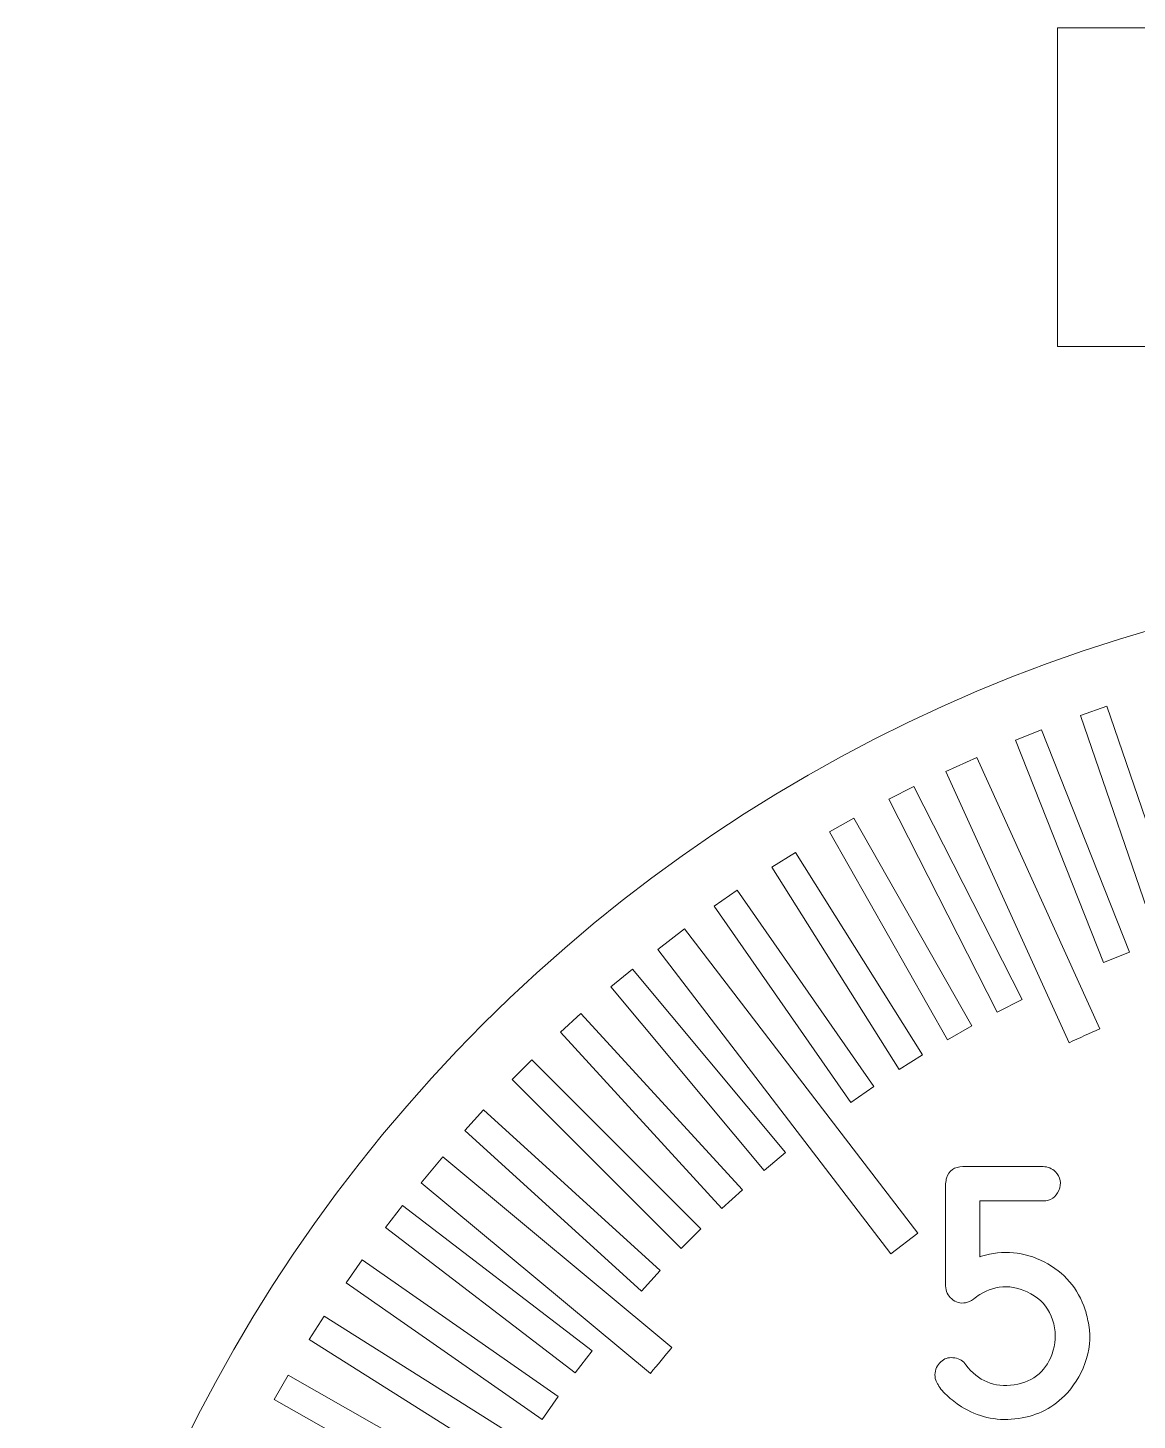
# Model space of a CAD drawing. Header units: millimetres. Extents: x -168 to 319, y -216 to 82.
# Drawn here: x 241.42 to 269.27, y -121.22 to -86.27 of the extents above; entities that cross this region are included whole.
import ezdxf

# ---------------------------------------------------------------- set-up
doc = ezdxf.new("R2010")
doc.units = ezdxf.units.MM
doc.header["$MEASUREMENT"] = 0
doc.layers.add('Cuts', color=7, linetype='Continuous')
doc.layers.add('Engrave', color=7, linetype='Continuous', plot=False)

msp = doc.modelspace()

# ---------------------------------------------------------------- linework, layer by layer
at = {"layer": 'Cuts', "color": 250, "lineweight": 9}
for points in [[(267.2692, -86.2726), (267.2692, -86.2726), (292.2691, -86.2726), (292.2691, -86.2726), (292.2691, -86.2726), (292.2691, -86.2726), (292.2691, -94.2726), (292.2691, -94.2726), (292.2691, -94.2726), (292.2691, -94.2726), (267.2692, -94.2726), (267.2692, -94.2726), (267.2692, -94.2726), (267.2692, -94.2726), (267.2692, -86.2726), (267.2692, -86.2726)], [(280.4209, -99.8603), (258.885, -99.8603), (241.421, -117.3255), (241.421, -138.8611), (241.421, -138.8611), (241.4207, -160.3938), (258.8848, -177.8604), (280.4207, -177.8604), (280.4207, -177.8604), (301.9566, -177.8591), (319.4209, -160.3964), (319.4209, -138.8611), (319.4209, -138.8611), (319.4209, -117.3226), (301.9564, -99.862), (280.4209, -99.8603)]]:
    msp.add_open_spline(points, degree=3, knots=[0, 0, 0, 0, 0.2, 0.2, 0.2, 0.2, 0.4, 0.4, 0.4, 0.4, 0.6, 0.6, 0.6, 0.6, 1, 1, 1, 1], dxfattribs=at)
at = {"layer": 'Engrave', "color": 240, "lineweight": 9}
for points, knots in [([(268.5058, -103.3026), (268.5058, -103.3026), (270.4542, -108.9774), (270.4542, -108.9774), (270.4542, -108.9774), (270.4542, -108.9774), (269.7922, -109.2047), (269.7922, -109.2047), (269.7922, -109.2047), (269.7922, -109.2047), (267.8439, -103.5299), (267.8439, -103.5299), (267.8439, -103.5299), (267.8439, -103.5299), (268.5058, -103.3026), (268.5058, -103.3026)], [0, 0, 0, 0, 0.2, 0.2, 0.2, 0.2, 0.4, 0.4, 0.4, 0.4, 0.6, 0.6, 0.6, 0.6, 1, 1, 1, 1]), ([(266.8672, -103.8944), (266.8672, -103.8944), (269.0771, -109.4726), (269.0771, -109.4726), (269.0771, -109.4726), (269.0771, -109.4726), (268.4263, -109.7304), (268.4263, -109.7304), (268.4263, -109.7304), (268.4263, -109.7304), (266.2163, -104.1522), (266.2163, -104.1522), (266.2163, -104.1522), (266.2163, -104.1522), (266.8672, -103.8944), (266.8672, -103.8944)], [0, 0, 0, 0, 0.2, 0.2, 0.2, 0.2, 0.4, 0.4, 0.4, 0.4, 0.6, 0.6, 0.6, 0.6, 1, 1, 1, 1]), ([(265.2412, -104.5908), (265.2412, -104.5908), (268.3349, -111.395), (268.3349, -111.395), (268.3349, -111.395), (268.0753, -111.5094), (267.8174, -111.6267), (267.5617, -111.7482), (267.5617, -111.7482), (267.5617, -111.7482), (264.4673, -104.9426), (264.4673, -104.9426), (264.4673, -104.9426), (264.4673, -104.9426), (265.2412, -104.5908), (265.2412, -104.5908)], [0, 0, 0, 0, 0.2, 0.2, 0.2, 0.2, 0.4, 0.4, 0.4, 0.4, 0.6, 0.6, 0.6, 0.6, 1, 1, 1, 1]), ([(263.6593, -105.3138), (263.6593, -105.3138), (266.3807, -110.6611), (266.3807, -110.6611), (266.3807, -110.6611), (266.3807, -110.6611), (265.757, -110.9786), (265.757, -110.9786), (265.757, -110.9786), (265.757, -110.9786), (263.0356, -105.6313), (263.0356, -105.6313), (263.0356, -105.6313), (263.0356, -105.6313), (263.6593, -105.3138), (263.6593, -105.3138)], [0, 0, 0, 0, 0.2, 0.2, 0.2, 0.2, 0.4, 0.4, 0.4, 0.4, 0.6, 0.6, 0.6, 0.6, 1, 1, 1, 1]), ([(262.1549, -106.1087), (262.1549, -106.1087), (265.116, -111.327), (265.116, -111.327), (265.116, -111.327), (265.116, -111.327), (264.5072, -111.6725), (264.5072, -111.6725), (264.5072, -111.6725), (264.5072, -111.6725), (261.5461, -106.4541), (261.5461, -106.4541), (261.5461, -106.4541), (261.5461, -106.4541), (262.1549, -106.1087), (262.1549, -106.1087)], [0, 0, 0, 0, 0.2, 0.2, 0.2, 0.2, 0.4, 0.4, 0.4, 0.4, 0.6, 0.6, 0.6, 0.6, 1, 1, 1, 1]), ([(260.6879, -106.971), (260.6879, -106.971), (263.8829, -112.0497), (263.8829, -112.0497), (263.8829, -112.0497), (263.8829, -112.0497), (263.2902, -112.4224), (263.2902, -112.4224), (263.2902, -112.4224), (263.2902, -112.4224), (260.0954, -107.3437), (260.0954, -107.3437), (260.0954, -107.3437), (260.0954, -107.3437), (260.6879, -106.971), (260.6879, -106.971)], [0, 0, 0, 0, 0.2, 0.2, 0.2, 0.2, 0.4, 0.4, 0.4, 0.4, 0.6, 0.6, 0.6, 0.6, 1, 1, 1, 1]), ([(259.228, -107.922), (259.228, -107.922), (262.6553, -112.8467), (262.6553, -112.8467), (262.6553, -112.8467), (262.6553, -112.8467), (262.0808, -113.2466), (262.0808, -113.2466), (262.0808, -113.2466), (262.0808, -113.2466), (258.6535, -108.3218), (258.6535, -108.3218), (258.6535, -108.3218), (258.6535, -108.3218), (259.228, -107.922), (259.228, -107.922)], [0, 0, 0, 0, 0.2, 0.2, 0.2, 0.2, 0.4, 0.4, 0.4, 0.4, 0.6, 0.6, 0.6, 0.6, 1, 1, 1, 1]), ([(257.9086, -108.8901), (257.9086, -108.8901), (263.7608, -116.5265), (263.7608, -116.5265), (263.7608, -116.5265), (263.7608, -116.5265), (263.0862, -117.0436), (263.0862, -117.0436), (263.0862, -117.0436), (263.0862, -117.0436), (257.234, -109.407), (257.234, -109.407), (257.234, -109.407), (257.234, -109.407), (257.9086, -108.8901), (257.9086, -108.8901)], [0, 0, 0, 0, 0.2, 0.2, 0.2, 0.2, 0.4, 0.4, 0.4, 0.4, 0.6, 0.6, 0.6, 0.6, 1, 1, 1, 1]), ([(256.5961, -109.9001), (256.5961, -109.9001), (260.442, -114.5053), (260.442, -114.5053), (260.442, -114.5053), (260.442, -114.5053), (259.9048, -114.954), (259.9048, -114.954), (259.9048, -114.954), (259.9048, -114.954), (256.0587, -110.3488), (256.0587, -110.3488), (256.0587, -110.3488), (256.0587, -110.3488), (256.5961, -109.9001), (256.5961, -109.9001)], [0, 0, 0, 0, 0.2, 0.2, 0.2, 0.2, 0.4, 0.4, 0.4, 0.4, 0.6, 0.6, 0.6, 0.6, 1, 1, 1, 1]), ([(255.3068, -111.0107), (255.3068, -111.0107), (259.3579, -115.4367), (259.3579, -115.4367), (259.3579, -115.4367), (259.3579, -115.4367), (258.8415, -115.9093), (258.8415, -115.9093), (258.8415, -115.9093), (258.8415, -115.9093), (254.7904, -111.4833), (254.7904, -111.4833), (254.7904, -111.4833), (254.7904, -111.4833), (255.3068, -111.0107), (255.3068, -111.0107)], [0, 0, 0, 0, 0.2, 0.2, 0.2, 0.2, 0.4, 0.4, 0.4, 0.4, 0.6, 0.6, 0.6, 0.6, 1, 1, 1, 1]), ([(254.0694, -112.1786), (254.0694, -112.1786), (258.3169, -116.4163), (258.3169, -116.4163), (258.3169, -116.4163), (258.3169, -116.4163), (257.8226, -116.9118), (257.8226, -116.9118), (257.8226, -116.9118), (257.8226, -116.9118), (253.5749, -112.6742), (253.5749, -112.6742), (253.5749, -112.6742), (253.5749, -112.6742), (254.0694, -112.1786), (254.0694, -112.1786)], [0, 0, 0, 0, 0.2, 0.2, 0.2, 0.2, 0.4, 0.4, 0.4, 0.4, 0.6, 0.6, 0.6, 0.6, 1, 1, 1, 1]), ([(252.8585, -113.4314), (252.8585, -113.4314), (257.2983, -117.4672), (257.2983, -117.4672), (257.2983, -117.4672), (257.2983, -117.4672), (256.8275, -117.9852), (256.8275, -117.9852), (256.8275, -117.9852), (256.8275, -117.9852), (252.3876, -113.9494), (252.3876, -113.9494), (252.3876, -113.9494), (252.3876, -113.9494), (252.8585, -113.4314), (252.8585, -113.4314)], [0, 0, 0, 0, 0.2, 0.2, 0.2, 0.2, 0.4, 0.4, 0.4, 0.4, 0.6, 0.6, 0.6, 0.6, 1, 1, 1, 1]), ([(251.8348, -114.6094), (251.8348, -114.6094), (257.5897, -119.3979), (257.5897, -119.3979), (257.5897, -119.3979), (257.4058, -119.6134), (257.2252, -119.8317), (257.0474, -120.0524), (257.0474, -120.0524), (257.0474, -120.0524), (251.2911, -115.2628), (251.2911, -115.2628), (251.2911, -115.2628), (251.2911, -115.2628), (251.8348, -114.6094), (251.8348, -114.6094)], [0, 0, 0, 0, 0.2, 0.2, 0.2, 0.2, 0.4, 0.4, 0.4, 0.4, 0.6, 0.6, 0.6, 0.6, 1, 1, 1, 1]), ([(264.2714, -120.3279), (264.2651, -120.3215), (264.2545, -120.3046), (264.2386, -120.2771), (264.2386, -120.2771), (264.2238, -120.2485), (264.2143, -120.2305), (264.2132, -120.222), (264.2132, -120.222), (264.1751, -120.094), (264.1899, -119.9723), (264.2566, -119.8569), (264.2566, -119.8569), (264.2831, -119.8093), (264.3212, -119.7669), (264.3709, -119.7299), (264.3709, -119.7299), (264.4619, -119.6611), (264.5678, -119.6378), (264.6905, -119.6601), (264.6905, -119.6601), (264.8122, -119.6812), (264.9054, -119.7384), (264.9689, -119.8315), (264.9689, -119.8315), (265.2747, -120.2411), (265.6801, -120.4083), (266.1828, -120.3321), (266.1828, -120.3321), (266.6866, -120.257), (267.0125, -119.9691), (267.1617, -119.4685), (267.1617, -119.4685), (267.2337, -119.2272), (267.2284, -118.9732), (267.1448, -118.7076), (267.1448, -118.7076), (267.0601, -118.4419), (266.9077, -118.2398), (266.6866, -118.1011), (266.6866, -118.1011), (266.4474, -117.9508), (266.2124, -117.8757), (265.9828, -117.8757), (265.9828, -117.8757), (265.7436, -117.8757), (265.5224, -117.9392), (265.3192, -118.0673), (265.3192, -118.0673), (265.2642, -118.1043), (265.2112, -118.1424), (265.1615, -118.1826), (265.1615, -118.1826), (265.0948, -118.2334), (265.0292, -118.2652), (264.9625, -118.2747), (264.9625, -118.2747), (264.8302, -118.298), (264.7138, -118.2662), (264.6122, -118.1805), (264.6122, -118.1805), (264.5117, -118.0948), (264.4609, -117.9847), (264.4609, -117.8503), (264.4609, -117.8503), (264.4609, -117.8503), (264.4609, -115.286), (264.4609, -115.286), (264.4609, -115.286), (264.4609, -115.2637), (264.4641, -115.2373), (264.4704, -115.2076), (264.4704, -115.2076), (264.4768, -115.177), (264.4799, -115.1579), (264.482, -115.1494), (264.482, -115.1494), (264.5466, -114.9558), (264.6821, -114.8584), (264.8884, -114.8584), (264.8884, -114.8584), (264.8884, -114.8584), (266.9099, -114.8584), (266.9099, -114.8584), (266.9099, -114.8584), (266.9099, -114.8584), (266.9099, -114.8584), (266.9099, -114.8584), (266.9099, -114.8584), (267.0284, -114.8584), (267.13, -114.9018), (267.2168, -114.9886), (267.2168, -114.9886), (267.3491, -115.123), (267.3776, -115.2775), (267.3025, -115.4532), (267.3025, -115.4532), (267.2274, -115.6289), (267.0961, -115.7167), (266.9099, -115.7167), (266.9099, -115.7167), (266.9099, -115.7167), (265.3171, -115.7167), (265.3171, -115.7167), (265.3171, -115.7167), (265.3171, -115.7167), (265.3171, -117.1253), (265.3171, -117.1253), (265.3171, -117.1253), (265.3171, -117.1253), (265.3319, -117.1201), (265.3626, -117.1095), (265.3626, -117.1095), (265.9044, -116.9423), (266.4283, -116.9888), (266.9353, -117.2502), (266.9353, -117.2502), (267.4411, -117.5116), (267.7851, -117.9127), (267.964, -118.4525), (267.964, -118.4525), (267.9978, -118.5573), (268.0275, -118.6853), (268.0539, -118.8367), (268.0539, -118.8367), (268.1058, -119.1563), (268.073, -119.477), (267.9566, -119.7966), (267.9566, -119.7966), (267.8401, -120.1151), (267.6687, -120.3871), (267.4433, -120.6104), (267.4433, -120.6104), (267.1046, -120.9491), (266.6897, -121.1428), (266.1997, -121.1925), (266.1997, -121.1925), (265.7108, -121.2423), (265.2642, -121.1407), (264.8609, -120.8856), (264.8609, -120.8856), (264.7657, -120.8285), (264.6567, -120.7448), (264.5318, -120.638), (264.5318, -120.638), (264.408, -120.53), (264.3212, -120.4273), (264.2714, -120.3279)], [0, 0, 0, 0, 0.0263158, 0.0263158, 0.0263158, 0.0263158, 0.0526316, 0.0526316, 0.0526316, 0.0526316, 0.0789474, 0.0789474, 0.0789474, 0.0789474, 0.1052632, 0.1052632, 0.1052632, 0.1052632, 0.1315789, 0.1315789, 0.1315789, 0.1315789, 0.1578947, 0.1578947, 0.1578947, 0.1578947, 0.1842105, 0.1842105, 0.1842105, 0.1842105, 0.2105263, 0.2105263, 0.2105263, 0.2105263, 0.2368421, 0.2368421, 0.2368421, 0.2368421, 0.2631579, 0.2631579, 0.2631579, 0.2631579, 0.2894737, 0.2894737, 0.2894737, 0.2894737, 0.3157895, 0.3157895, 0.3157895, 0.3157895, 0.3421053, 0.3421053, 0.3421053, 0.3421053, 0.3684211, 0.3684211, 0.3684211, 0.3684211, 0.3947368, 0.3947368, 0.3947368, 0.3947368, 0.4210526, 0.4210526, 0.4210526, 0.4210526, 0.4473684, 0.4473684, 0.4473684, 0.4473684, 0.4736842, 0.4736842, 0.4736842, 0.4736842, 0.5, 0.5, 0.5, 0.5, 0.5263158, 0.5263158, 0.5263158, 0.5263158, 0.5526316, 0.5526316, 0.5526316, 0.5526316, 0.5789474, 0.5789474, 0.5789474, 0.5789474, 0.6052632, 0.6052632, 0.6052632, 0.6052632, 0.6315789, 0.6315789, 0.6315789, 0.6315789, 0.6578947, 0.6578947, 0.6578947, 0.6578947, 0.6842105, 0.6842105, 0.6842105, 0.6842105, 0.7105263, 0.7105263, 0.7105263, 0.7105263, 0.7368421, 0.7368421, 0.7368421, 0.7368421, 0.7631579, 0.7631579, 0.7631579, 0.7631579, 0.7894737, 0.7894737, 0.7894737, 0.7894737, 0.8157895, 0.8157895, 0.8157895, 0.8157895, 0.8421053, 0.8421053, 0.8421053, 0.8421053, 0.8684211, 0.8684211, 0.8684211, 0.8684211, 0.8947368, 0.8947368, 0.8947368, 0.8947368, 0.9210526, 0.9210526, 0.9210526, 0.9210526, 0.9473684, 0.9473684, 0.9473684, 0.9473684, 1, 1, 1, 1]), ([(250.8239, -115.8313), (250.8239, -115.8313), (255.5864, -119.4807), (255.5864, -119.4807), (255.5864, -119.4807), (255.5864, -119.4807), (255.1608, -120.0363), (255.1608, -120.0363), (255.1608, -120.0363), (255.1608, -120.0363), (250.3981, -116.3869), (250.3981, -116.3869), (250.3981, -116.3869), (250.3981, -116.3869), (250.8239, -115.8313), (250.8239, -115.8313)], [0, 0, 0, 0, 0.2, 0.2, 0.2, 0.2, 0.4, 0.4, 0.4, 0.4, 0.6, 0.6, 0.6, 0.6, 1, 1, 1, 1]), ([(249.8097, -117.1976), (249.8097, -117.1976), (254.7329, -120.6272), (254.7329, -120.6272), (254.7329, -120.6272), (254.7329, -120.6272), (254.3327, -121.2016), (254.3327, -121.2016), (254.3327, -121.2016), (254.3327, -121.2016), (249.4097, -117.7719), (249.4097, -117.7719), (249.4097, -117.7719), (249.4097, -117.7719), (249.8097, -117.1976), (249.8097, -117.1976)], [0, 0, 0, 0, 0.2, 0.2, 0.2, 0.2, 0.4, 0.4, 0.4, 0.4, 0.6, 0.6, 0.6, 0.6, 1, 1, 1, 1]), ([(248.8586, -118.6085), (248.8586, -118.6085), (253.9322, -121.8113), (253.9322, -121.8113), (253.9322, -121.8113), (253.9322, -121.8113), (253.5586, -122.4032), (253.5586, -122.4032), (253.5586, -122.4032), (253.5586, -122.4032), (248.485, -119.2004), (248.485, -119.2004), (248.485, -119.2004), (248.485, -119.2004), (248.8586, -118.6085), (248.8586, -118.6085)], [0, 0, 0, 0, 0.2, 0.2, 0.2, 0.2, 0.4, 0.4, 0.4, 0.4, 0.6, 0.6, 0.6, 0.6, 1, 1, 1, 1]), ([(247.9519, -120.0963), (247.9519, -120.0963), (253.1689, -123.06), (253.1689, -123.06), (253.1689, -123.06), (253.1689, -123.06), (252.8232, -123.6686), (252.8232, -123.6686), (252.8232, -123.6686), (252.8232, -123.6686), (247.6063, -120.705), (247.6063, -120.705), (247.6063, -120.705), (247.6063, -120.705), (247.9519, -120.0963), (247.9519, -120.0963)], [0, 0, 0, 0, 0.2, 0.2, 0.2, 0.2, 0.4, 0.4, 0.4, 0.4, 0.6, 0.6, 0.6, 0.6, 1, 1, 1, 1])]:
    msp.add_open_spline(points, degree=3, knots=knots, dxfattribs=at)

doc.saveas('drawing.dxf')
